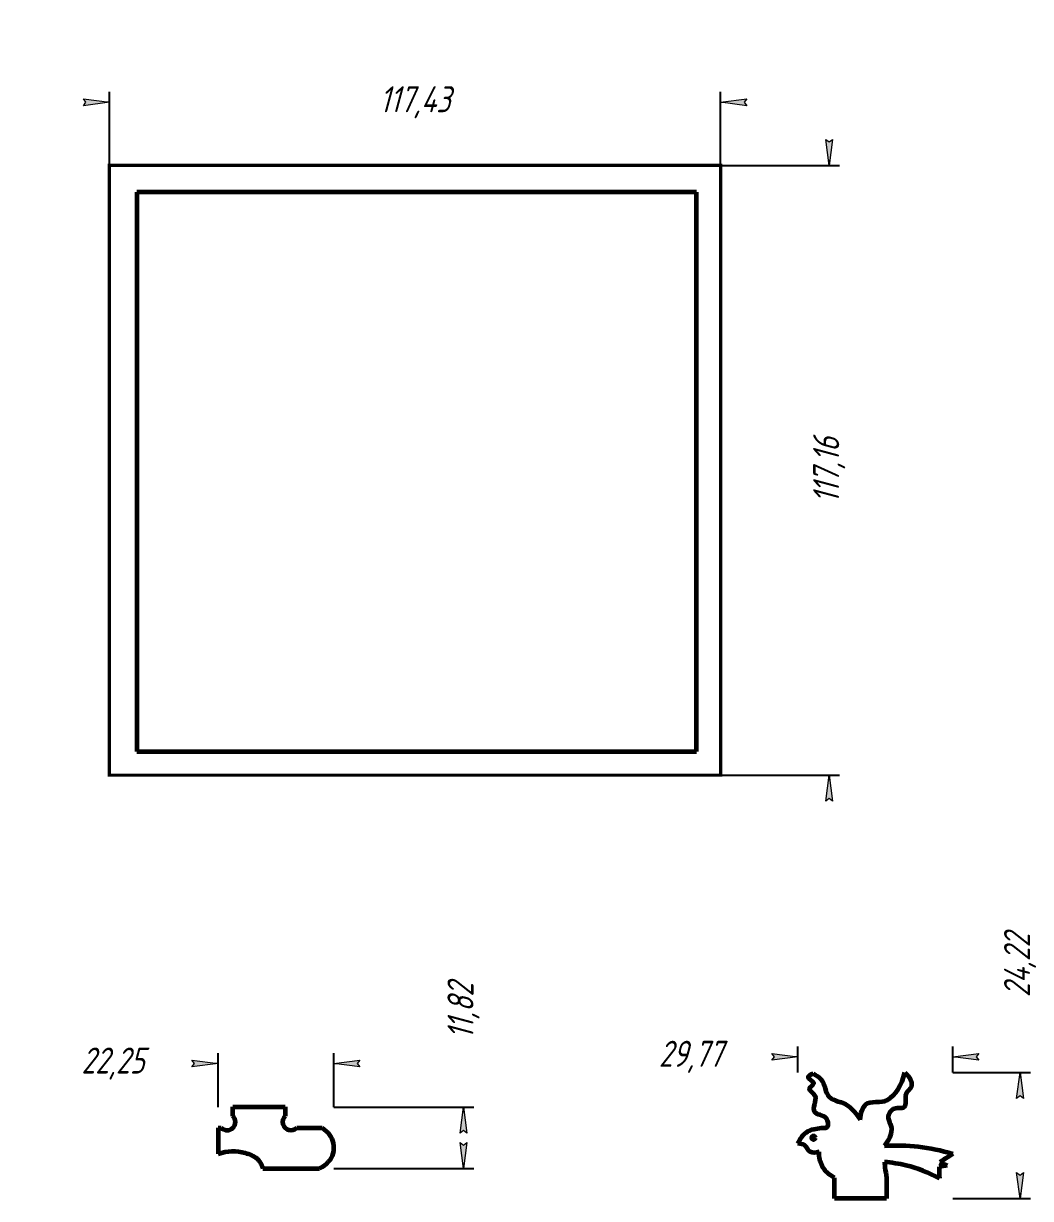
# Model space of a CAD drawing. Header units: millimetres. Extents: x -179 to 215, y -4 to 414.
# Drawn here: x 21.3 to 214.7, y 188.4 to 414.2 of the extents above; entities that cross this region are included whole.
import ezdxf

# ---------------------------------------------------------------- set-up
doc = ezdxf.new("R2010")
doc.units = ezdxf.units.MM
doc.linetypes.add('K5LT32774', pattern=[0])
doc.linetypes.add('K5LT_THIN', pattern=[0])
doc.styles.add('KDIMTEXTSTYLE', font='GOST_AU.SHX', dxfattribs={"width": 0.96, "oblique": 15, "height": 5})
doc.dimstyles.new('KDIMSTYLE (1.00)', dxfattribs={"dimtxt": 5, "dimasz": 1, "dimexe": 2, "dimexo": 0, "dimgap": 1, "dimtad": 1, "dimtxsty": 'KDIMTEXTSTYLE', "dimsah": 1, "dimcen": 0, "dimdle": 1, "dimadec": 0, "dimazin": 0, "dimtfac": 0.667, "dimtmove": 0, "dimatfit": 3, "dimfxl": 1, "dimtvp": 1, "dimtolj": 1, "dimtzin": 0, "dimarcsym": 0})

# ---------------------------------------------------------------- blocks, each defined once
blk = doc.blocks.new('U0')
at = {"color": 30, "linetype": 'K5LT32774', "lineweight": 60, "true_color": 0xff8000}
for p, q in [((150.5985528137854, 381.755792943462), (43.09502656566275, 381.755792943462)), ((43.09502656566275, 381.755792943462), (43.09502656566275, 274.2522666953391)), ((150.5985528137854, 274.2522666953391), (150.5985528137854, 381.755792943462)), ((43.09502656566275, 274.2522666953391), (150.5985528137854, 274.2522666953391))]:
    blk.add_line(p, q, dxfattribs=at)
blk = doc.blocks.new('KDIMARROW_01')
blk.add_hatch(color=0).paths.add_polyline_path([(0, 0), (-5, 0.658262491226197), (-4.5, 6e-16), (-5, -0.6582624912261956)])
at = {"color": 0, "linetype": 'K5LT_THIN', "lineweight": 18}
for p, q in [((-4.5, 6e-16), (-5, 0.658262491226197)), ((-5, 0.658262491226197), (0, 0)), ((0, 0), (-5, -0.6582624912261956)), ((-5, -0.6582624912261956), (-4.5, 6e-16)), ((0, 0), (-1, 0))]:
    blk.add_line(p, q, dxfattribs=at)

msp = doc.modelspace()

# ---------------------------------------------------------------- linework, layer by layer
at = {"color": 30, "linetype": 'K5LT32774', "lineweight": 60, "true_color": 0xff8000}
for p, q in [((61.53727256113572, 205.9811203443368), (71.53727256113572, 205.9811203443368)), ((61.53727256113572, 204.2261843746041), (61.53727256113572, 205.9811203443368)), ((71.53727256113572, 205.9811203443368), (71.53727256113572, 204.2261843746041)), ((58.66629004239688, 201.9811203443368), (59.29220853086844, 201.9811203443368)), ((58.66629004239688, 201.9811203443368), (58.66629004239688, 196.9811203443368)), ((73.78233659140301, 201.9811203443368), (78.66629004239688, 201.9811203443368)), ((67.29405648880171, 194.1411296200885), (78.15737045789635, 194.1411296200885)), ((177.1068562999138, 188.388258877506), (177.1068562999138, 192.388258877506)), ((187.1068562999138, 192.388258877506), (187.1068562999138, 188.388258877506)), ((187.1068562999138, 188.388258877506), (177.1068562999138, 188.388258877506))]:
    msp.add_line(p, q, dxfattribs=at)
at = {"color": 30, "linetype": 'K5LT32774', "true_color": 0xff8000, "const_width": 0.6}
msp.add_lwpolyline([(37.79659773508274, 269.7452266864477), (155.2265163093423, 269.7452266864477), (155.2265163093422, 386.9002505853025), (37.79659773508274, 386.9002505853024)], close=True, dxfattribs=at)
at = {"color": 30, "linetype": 'K5LT32774', "lineweight": 60, "true_color": 0xff8000}
msp.add_circle((173.0619653744101, 200.0570163837124), 0.375, dxfattribs=at)
for centre, start, end in [((60.41474054600208, 203.1036523594705), 225.0000000000004, 45.00000000000015), ((72.65980457626937, 203.1036523594705), 134.9999999999996, 314.9999999999997)]:
    msp.add_arc(centre, 1.587500000000009, start, end, dxfattribs=at)
for points, knots in [([(170.0724825992222, 198.9314925718787), (170.5132816679036, 199.9688380279401), (171.1292722276429, 200.7388876377709), (171.92045427844, 201.241641401371), (172.6461913587389, 201.7028083959165), (173.6502508587647, 201.7965632737454), (174.5398872072637, 201.9504291350527), (174.927109648324, 202.0174006729308), (175.4967858730503, 201.8622042208638), (175.7109278107378, 202.1045134249835), (175.8709196224981, 202.2855498393914), (175.9266672101834, 202.6908004931178), (175.8958289586548, 202.967385448596), (175.8635573221975, 203.2568262790672), (175.6649097309227, 203.5561975400128), (175.4952098048346, 203.7994406142223), (175.0287798814028, 204.4680080738217), (173.6647612683233, 204.4239894851301), (173.2763960298311, 205.0321149336688), (172.8092132501503, 205.7636575880677), (173.7737509182893, 207.1967437732292), (173.3996634617757, 208.0829838742987), (173.1814296750455, 208.5999954175649), (172.2596089313586, 209.0315884578362), (172.3210734322601, 209.5005593416621), (172.3657478063454, 209.8414224478764), (173.1023361430417, 210.1864514367361), (173.1223117399003, 210.5175156552054), (173.1472277028396, 210.9304587004777), (171.946223005583, 211.3612231548191), (172.0437217103846, 211.7193731166657), (172.1140556095394, 211.9777363774912), (172.422224189401, 212.2139989553852), (172.9682274499694, 212.4281608503474)], [0, 0, 0, 0, 1, 1, 1, 2, 2, 2, 3, 3, 3, 4, 4, 4, 5, 5, 5, 6, 6, 6, 7, 7, 7, 8, 8, 8, 9, 9, 9, 10, 10, 10, 11, 11, 11, 11]), ([(172.9682274499694, 212.4281608503474), (173.5786021930948, 212.0968776783074), (174.1024887788596, 211.6962585244873), (174.5398872072637, 211.2263033888872), (175.3506917692496, 210.3551485261145), (175.2780233985818, 208.7178980094741), (176.0807301065717, 207.8980827263818), (176.934783205487, 207.0258266755804), (178.6108315575534, 207.0334482764046), (179.6246687749802, 206.2647892531153), (180.5721897810711, 205.546409064887), (181.3734280887113, 204.6321756112975), (182.0283836979008, 203.5220888923469)], [0, 0, 0, 0, 1, 1, 1, 2, 2, 2, 3, 3, 3, 4, 4, 4, 4]), ([(182.0283836979008, 203.5220888923469), (182.1027308848444, 204.8026055839811), (182.4519886086875, 205.7682004675475), (183.0761568694302, 206.4188735430461), (183.9383513978901, 207.3176804846926), (186.1032426781344, 206.650916584608), (187.236432697562, 207.3125624246447), (188.9075763409146, 208.2883080813941), (190.0272555144118, 210.0551412726006), (190.5954702180535, 212.6130619982644)], [0, 0, 0, 0, 1, 1, 1, 2, 2, 2, 3, 3, 3, 3]), ([(190.5954702180535, 212.6130619982644), (191.6008947782722, 211.7007304206116), (192.022058504083, 210.8275861110037), (191.8589613954861, 209.9936290694407), (191.7554253327438, 209.4642228198608), (191.0761473386182, 209.0063842629033), (190.8420050819428, 208.4527861701326), (190.5181071210786, 207.6869727030004), (190.9793756871253, 206.3986593788786), (190.4722027861089, 205.9258038152674), (190.0364882560539, 205.5195714647814), (188.8731877222051, 205.9272360264161), (188.3150227270776, 205.5251846614474), (187.9636310916037, 205.2720740437731), (187.615597080971, 204.835783950611), (187.4521507034651, 204.4465946319317), (187.1131563516064, 203.6394003529926), (188.1037402204644, 202.5506393019519), (188.0376710052022, 201.6422605551911), (187.9587214663964, 200.5567915840052), (187.5067408825994, 199.5090184124757), (186.6817292538111, 198.4989410406027)], [0, 0, 0, 0, 1, 1, 1, 2, 2, 2, 3, 3, 3, 4, 4, 4, 5, 5, 5, 6, 6, 6, 7, 7, 7, 7]), ([(78.66629004239688, 201.9811203443368), (79.85022604903757, 201.1437028935349), (80.55807874845397, 200.1597730993903), (80.78984814064606, 199.0293309619032), (80.91833961871588, 198.4026210251669), (80.90204851429384, 197.6269545771689), (80.73634665746462, 197.0141084287359), (80.41901077359104, 195.8404458161802), (79.55935204040162, 194.8827862132977), (78.15737045789635, 194.1411296200885)], [0, 0, 0, 0, 1, 1, 1, 2, 2, 2, 3, 3, 3, 3]), ([(174.1455834863399, 197.3475212447213), (173.3901690555512, 197.0770745313782), (172.890360293641, 197.1222557858915), (172.4202336206602, 197.3475212447213), (171.971204569571, 197.5626775866922), (171.8132287107786, 198.3480202498179), (171.3604811660439, 198.6094929301733), (170.9957278651954, 198.8201468019623), (170.5663950095881, 198.9274800158641), (170.0724825992222, 198.9314925718787)], [0, 0, 0, 0, 1, 1, 1, 2, 2, 2, 3, 3, 3, 3]), ([(58.66629004239688, 196.9811203443368), (60.49976190621597, 197.5708170459639), (62.22219533326662, 197.6280666516779), (63.83359032354881, 197.152869161479), (64.63783474645147, 196.9156989247745), (65.56823235242163, 196.6122220999991), (66.16334487987871, 196.0434622298934), (66.6737222413544, 195.5556852996071), (67.05062611099541, 194.9215744296722), (67.29405648880171, 194.1411296200885)], [0, 0, 0, 0, 1, 1, 1, 2, 2, 2, 3, 3, 3, 3]), ([(177.1068562999138, 192.388258877506), (176.0037671691801, 192.9513393199151), (175.2083817719532, 193.6885003037494), (174.7207001082332, 194.5997418290092), (174.2998810441057, 195.3860494439577), (174.1081755034747, 196.3019759158618), (174.1455834863399, 197.3475212447213)], [0, 0, 0, 0, 1, 1, 1, 2, 2, 2, 2]), ([(186.6817292538111, 198.4989410406027), (188.8722254837959, 198.6584196403306), (191.0396778288225, 198.6173304963491), (193.1840862888911, 198.3756736086581), (195.4281351798023, 198.1227880782649), (197.6469489548059, 197.650262922477), (199.8405276139018, 196.9580981412947)], [0, 0, 0, 0, 1, 1, 1, 2, 2, 2, 2]), ([(197.2389962148341, 192.2224812649276), (195.1899539045081, 193.3583503328802), (193.0598023439661, 194.1955494345816), (190.8485415332079, 194.7340785700319), (189.4919915467635, 195.0644519424721), (188.1049161119919, 195.2824209393648), (186.6873152288932, 195.3879855607099)], [0, 0, 0, 0, 1, 1, 1, 2, 2, 2, 2]), ([(186.6873152288932, 195.3879855607099), (186.7143197043601, 195.0352632039848), (186.7489965902294, 194.6835405044534), (186.791345886501, 194.3328174621158), (186.8700301177767, 193.6811803534385), (186.9752002555809, 193.0329941585686), (187.1068562999138, 192.388258877506)], [0, 0, 0, 0, 1, 1, 1, 2, 2, 2, 2])]:
    msp.add_open_spline(points, degree=3, knots=knots, dxfattribs=at)
for points in [[(199.8405276139018, 196.9580981412947), (198.1558727106584, 195.8897803977744), (198.9982001622801, 196.4239392695345), (197.3135452590366, 195.3556215260143)], [(198.7102869438597, 194.7489400925473), (197.6897957311349, 194.5606941406854), (198.2000413374973, 194.6548171166163), (197.1795501247725, 194.4665711647545)], [(197.1795501247725, 194.4665711647545), (197.2191808514802, 192.9705112315366), (197.1993654881263, 193.7185411981455), (197.2389962148341, 192.2224812649276)], [(197.3135452590366, 195.3556215260143), (198.244706382252, 194.9511672370362), (197.7791258206443, 195.1533943815253), (198.7102869438597, 194.7489400925473)]]:
    msp.add_open_spline(points, degree=3, dxfattribs=at)

# ---------------------------------------------------------------- block references
msp.add_blockref('U0', (0, 0))

# ---------------------------------------------------------------- dimensions: what is measured, and where the dimension line sits
at = {"color": 7}
for base, p1, p2, location in [((37.79659773508274, 399.0173563628912), (155.2265163093422, 386.9002505853025), (37.79659773508274, 386.9002505853024), (96.51155702221249, 399.0173563628912)), ((170.0724825992222, 215.6160629822292), (199.8405276139018, 212.6130619982644), (170.0724825992222, 212.6130619982644), (149.4941496982212, 215.6160629822292)), ((58.66629004239688, 214.3180697714704), (80.91833961871588, 205.9563269087445), (58.66629004239688, 205.9563269087445), (38.48483252286563, 214.3180697714704))]:
    msp.add_linear_dim(base=base, p1=p1, p2=p2, location=location, dimstyle='KDIMSTYLE (1.00)', override={"dimexo": 0, "dimpost": '\\H5.0;\\W0.965;\\Q15;<>', "dimblk1": 'KDIMARROW_01', "dimblk2": 'KDIMARROW_01', "dimse1": 0, "dimse2": 0, "dimclrt": 7, "dimtolj": 1}, dxfattribs=at).render()
for base, p1, p2, location in [((176.0807301065717, 269.7452266864477), (155.2265163093422, 386.9002505853025), (155.2265163093423, 269.7452266864477), (176.0807301065717, 328.3227386358751)), ((212.7469937179391, 212.6130619982644), (199.8405276139018, 188.388258877506), (199.8405276139018, 212.6130619982644), (212.7469937179391, 233.1913948992654)), ((105.835757476126, 205.9563269087445), (80.91833961871588, 194.1411296200885), (80.91833961871588, 205.9563269087445), (105.835757476126, 224.4179930159222))]:
    msp.add_linear_dim(base=base, p1=p1, p2=p2, angle=90, location=location, dimstyle='KDIMSTYLE (1.00)', override={"dimexo": 0, "dimpost": '\\H5.0;\\W0.965;\\Q15;<>', "dimblk1": 'KDIMARROW_01', "dimblk2": 'KDIMARROW_01', "dimse1": 0, "dimse2": 0, "dimclrt": 7, "dimtolj": 1}, dxfattribs=at).render()

doc.saveas('drawing.dxf')
